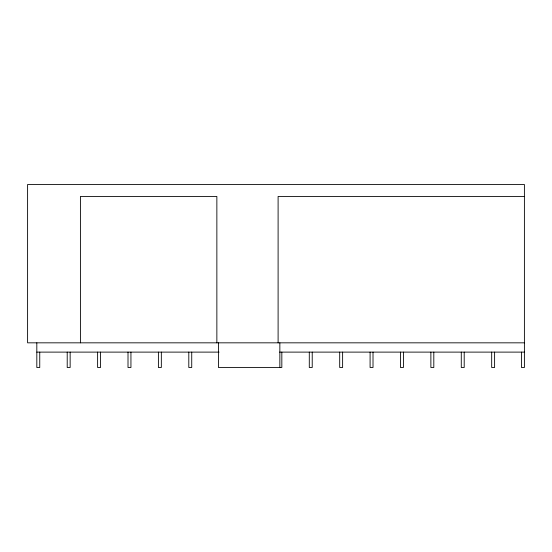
<?xml version="1.0" encoding="UTF-8"?>
<svg xmlns="http://www.w3.org/2000/svg" width="552" height="552" viewBox="0 0 552 552"><rect width="100%" height="100%" fill="white"/><g stroke="black" fill="none" stroke-linecap="round" stroke-linejoin="round"><path stroke-width="0.83" d="M524.4 196.45L278.104 196.45L278.104 342.833M524.4 342.833L27.6 342.833L27.6 184.499L524.4 184.499L524.4 367.501L521.467 367.501L521.467 352.114M36.818 352.114L219.075 352.114M279.629 352.114L524.4 352.114M494.606 352.114L494.606 367.501L491.673 367.501L491.673 352.114M464.204 352.114L464.204 367.501L461.279 367.501L461.279 352.114M433.81 352.114L433.81 367.501L430.877 367.501L430.877 352.114M403.415 352.114L403.415 367.501L400.483 367.501L400.483 352.114M373.014 352.114L373.014 367.501L370.088 367.501L370.088 352.114M342.619 352.114L342.619 367.501L339.694 367.501L339.694 352.114M312.225 352.114L312.225 367.501L309.292 367.501L309.292 352.114M281.83 352.114L281.83 367.501L218.454 367.501L218.454 342.833M279.85 342.833L279.85 367.501M216.86 342.833L216.86 196.45L80.413 196.45L80.413 342.833M191.73 352.114L191.73 367.501L188.798 367.501L188.798 352.114M161.336 352.114L161.336 367.501L158.403 367.501L158.403 352.114M130.941 352.114L130.941 367.501L128.009 367.501L128.009 352.114M100.54 352.114L100.54 367.501L97.614 367.501L97.614 352.114M70.145 352.114L70.145 367.501L67.213 367.501L67.213 352.114M39.751 352.114L39.751 367.501L36.818 367.501L36.818 342.833"/></g></svg>
